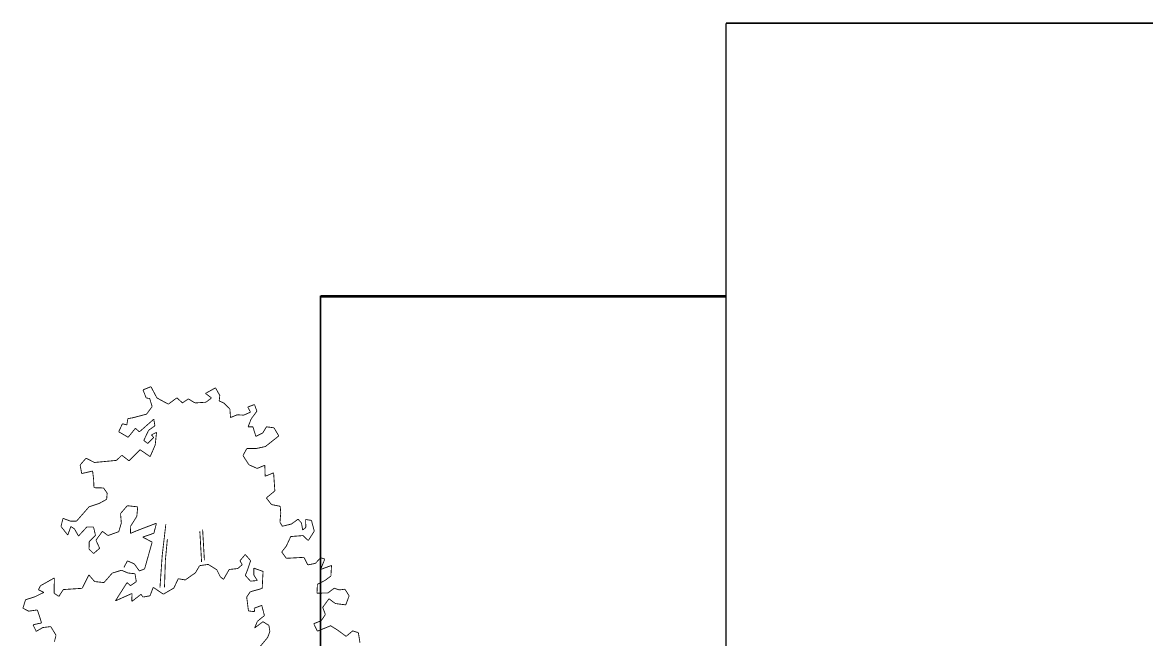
# Model space of a CAD drawing. Extents: x -27.1 to 14.4, y -13.6 to 27.5.
# Drawn here: x -24.34 to -17.68, y 2.55 to 6.2 of the extents above; entities that cross this region are included whole.
import ezdxf

# ---------------------------------------------------------------- set-up
doc = ezdxf.new("R2010")
doc.units = 0
doc.header["$MEASUREMENT"] = 0
doc.layers.add('CUBIERTAS', color=7, linetype='Continuous', lineweight=0, plot=False)

msp = doc.modelspace()

# ---------------------------------------------------------------- linework, layer by layer
at = {"color": 0, "linetype": 'Continuous', "const_width": 0.005}
for points in [[(-23.576, 4.0454), (-23.6229, 4.0266)], [(-23.6229, 4.0266), (-23.604, 3.9787)], [(-23.5404, 3.9787), (-23.576, 4.0454)], [(-23.1939, 4.0386), (-23.2528, 4.0056)], [(-23.2528, 4.0056), (-23.2175, 3.9787)], [(-23.1683, 3.9936), (-23.1939, 4.0386)], [(-23.1719, 3.9607), (-23.1683, 3.9936)], [(-23.604, 3.9787), (-23.5832, 3.9752)], [(-23.5687, 3.9277), (-23.6017, 3.8828)], [(-23.5832, 3.9752), (-23.5687, 3.9277)], [(-23.4728, 3.942), (-23.5404, 3.9787)], [(-23.4222, 3.9793), (-23.4728, 3.942)], [(-23.3893, 3.9493), (-23.4222, 3.9793)], [(-23.354, 3.9731), (-23.3893, 3.9493)], [(-23.3153, 3.9491), (-23.354, 3.9731)], [(-23.25, 3.9535), (-23.3153, 3.9491)], [(-23.2175, 3.9787), (-23.25, 3.9535)], [(-23.1444, 3.9487), (-23.1719, 3.9607)], [(-23.1085, 3.9135), (-23.1444, 3.9487)], [(-22.963, 3.9397), (-23.003, 3.9247)], [(-23.003, 3.9247), (-22.9865, 3.8947)], [(-22.9487, 3.9004), (-22.963, 3.9397)], [(-23.6809, 3.8618), (-23.7126, 3.8559)], [(-23.6017, 3.8828), (-23.6809, 3.8618)], [(-23.105, 3.8627), (-23.1085, 3.9135)], [(-23.0651, 3.879), (-23.105, 3.8627)], [(-23.0266, 3.8768), (-23.0651, 3.879)], [(-22.9865, 3.8947), (-23.0266, 3.8768)], [(-22.9828, 3.8542), (-22.9487, 3.9004)], [(-23.7444, 3.8261), (-23.7668, 3.7784)], [(-23.7186, 3.8186), (-23.7444, 3.8261)], [(-23.7126, 3.8559), (-23.7186, 3.8186)], [(-23.7108, 3.7458), (-23.6677, 3.7989)], [(-23.6677, 3.7989), (-23.6441, 3.7779)], [(-23.6441, 3.7779), (-23.5592, 3.8528)], [(-23.5522, 3.8138), (-23.5899, 3.7869)], [(-23.5592, 3.8528), (-23.5522, 3.8138)], [(-23.0007, 3.8078), (-22.9828, 3.8542)], [(-22.9724, 3.8078), (-23.0007, 3.8078)], [(-22.9548, 3.751), (-22.9724, 3.8078)], [(-22.8923, 3.8078), (-22.9135, 3.7719)], [(-22.8475, 3.8018), (-22.8923, 3.8078)], [(-22.8192, 3.7539), (-22.8475, 3.8018)], [(-23.7668, 3.7784), (-23.7108, 3.7458)], [(-23.5899, 3.7869), (-23.6182, 3.7269)], [(-23.6182, 3.7269), (-23.5946, 3.7089)], [(-23.5946, 3.7089), (-23.5592, 3.7449)], [(-23.5734, 3.7599), (-23.5427, 3.7749)], [(-23.5592, 3.7449), (-23.5734, 3.7599)], [(-23.5427, 3.7749), (-23.5507, 3.7002)], [(-22.9135, 3.7719), (-22.9548, 3.751)], [(-22.8979, 3.6911), (-22.8192, 3.7539)], [(-23.64, 3.672), (-23.7059, 3.6064)], [(-23.5804, 3.631), (-23.64, 3.672)], [(-23.5507, 3.7002), (-23.5804, 3.631)], [(-23.0313, 3.6376), (-23.0084, 3.6787)], [(-23.0084, 3.6787), (-22.9514, 3.6793)], [(-22.9514, 3.6793), (-22.8979, 3.6911)], [(-23.9598, 3.6219), (-23.9951, 3.5817)], [(-23.9104, 3.5964), (-23.9598, 3.6219)], [(-23.78, 3.6088), (-23.9104, 3.5964)], [(-23.7482, 3.6394), (-23.78, 3.6088)], [(-23.7059, 3.6064), (-23.7482, 3.6394)], [(-22.996, 3.5831), (-23.0313, 3.6376)], [(-23.9951, 3.5817), (-23.9858, 3.5309)], [(-23.9858, 3.5309), (-23.9211, 3.5456)], [(-23.9211, 3.5456), (-23.9153, 3.4963)], [(-22.9474, 3.5612), (-22.996, 3.5831)], [(-22.9017, 3.5801), (-22.9474, 3.5612)], [(-22.8999, 3.5148), (-22.9017, 3.5801)], [(-22.8498, 3.5351), (-22.8999, 3.5148)], [(-22.8424, 3.428), (-22.8498, 3.5351)], [(-23.9153, 3.4963), (-23.913, 3.447)], [(-23.913, 3.447), (-23.8566, 3.4454)], [(-23.8566, 3.4454), (-23.835, 3.4153)], [(-23.835, 3.4153), (-23.8379, 3.3781)], [(-22.893, 3.3863), (-22.8424, 3.428)], [(-23.9426, 3.3335), (-24.0167, 3.2485)], [(-23.8814, 3.3543), (-23.9426, 3.3335)], [(-23.8379, 3.3781), (-23.8814, 3.3543)], [(-23.7558, 3.2942), (-23.7157, 3.3404)], [(-23.7157, 3.3404), (-23.6541, 3.3336)], [(-23.6541, 3.3336), (-23.6594, 3.2775)], [(-22.8625, 3.3473), (-22.893, 3.3863)], [(-22.8108, 3.3368), (-22.8625, 3.3473)], [(-22.8074, 3.2979), (-22.8108, 3.3368)], [(-24.0966, 3.2654), (-24.1084, 3.2175)], [(-24.0508, 3.2486), (-24.0966, 3.2654)], [(-23.7512, 3.2374), (-23.7558, 3.2942)], [(-23.6594, 3.2775), (-23.6959, 3.2193)], [(-22.8122, 3.2426), (-22.8074, 3.2979)], [(-22.7052, 3.2603), (-22.744, 3.232)], [(-22.6849, 3.2385), (-22.7052, 3.2603)], [(-22.6259, 3.2535), (-22.6605, 3.2587)], [(-22.6605, 3.2587), (-22.6589, 3.2115)], [(-24.1084, 3.2175), (-24.0683, 3.1665)], [(-24.0683, 3.1665), (-24.0497, 3.2172)], [(-24.0167, 3.2485), (-24.0508, 3.2486)], [(-24.0497, 3.2172), (-24.0282, 3.2025)], [(-24.0282, 3.2025), (-24.0047, 3.1606)], [(-24.0047, 3.1606), (-23.9557, 3.214)], [(-23.9557, 3.214), (-23.9157, 3.2139)], [(-23.9157, 3.2139), (-23.904, 3.1646)], [(-23.7665, 3.1866), (-23.7512, 3.2374)], [(-23.6959, 3.2193), (-23.6972, 3.176)], [(-23.6631, 3.1909), (-23.5431, 3.2369)], [(-23.5431, 3.2369), (-23.5585, 3.1772)], [(-23.5092, 3.0457), (-23.4877, 3.2304)], [(-23.2595, 3.017), (-23.2699, 3.1994)], [(-22.7981, 3.2187), (-22.8122, 3.2426)], [(-22.744, 3.232), (-22.7981, 3.2187)], [(-22.6778, 3.1965), (-22.6849, 3.2385)], [(-22.6589, 3.2115), (-22.6778, 3.1965)], [(-22.6089, 3.1898), (-22.6259, 3.2535)], [(-23.941, 3.1276), (-23.9424, 3.0832)], [(-23.904, 3.1646), (-23.941, 3.1276)], [(-23.9017, 3.1362), (-23.8629, 3.1884)], [(-23.8795, 3.0883), (-23.9017, 3.1362)], [(-23.8629, 3.1884), (-23.8303, 3.1635)], [(-23.8303, 3.1635), (-23.7665, 3.1866)], [(-23.6972, 3.176), (-23.6631, 3.1909)], [(-23.5585, 3.1772), (-23.6252, 3.1546)], [(-23.6252, 3.1546), (-23.5687, 3.1246)], [(-23.4903, 3.0184), (-23.4785, 3.143)], [(-23.2761, 3.0064), (-23.2865, 3.1888)], [(-22.7748, 3.1006), (-22.7485, 3.1576)], [(-22.7485, 3.1576), (-22.6754, 3.1635)], [(-22.6754, 3.1635), (-22.6448, 3.1336)], [(-22.6448, 3.1336), (-22.6089, 3.1898)], [(-23.9424, 3.0832), (-23.9154, 3.057)], [(-23.9154, 3.057), (-23.8795, 3.0883)], [(-23.5687, 3.1246), (-23.6134, 2.9658)], [(-22.8018, 3.0663), (-22.7748, 3.1006)], [(-22.7744, 3.0287), (-22.8018, 3.0663)], [(-23.7148, 3.0137), (-23.736, 2.9748)], [(-23.6747, 2.9957), (-23.7148, 3.0137)], [(-23.6441, 2.9538), (-23.6747, 2.9957)], [(-23.5226, 2.8542), (-23.5092, 3.0457)], [(-23.4957, 2.8576), (-23.4903, 3.0184)], [(-23.2368, 2.9926), (-23.2879, 2.9853)], [(-23.1863, 2.9611), (-23.2368, 2.9926)], [(-23.0173, 3.0512), (-23.0489, 3.0144)], [(-23.0489, 3.0144), (-23.0358, 2.9909)], [(-22.9857, 3.0144), (-23.0173, 3.0512)], [(-23.0015, 2.9675), (-22.9857, 3.0144)], [(-22.6703, 3.0346), (-22.7744, 3.0287)], [(-22.6471, 2.9897), (-22.6703, 3.0346)], [(-22.6024, 2.9987), (-22.6471, 2.9897)], [(-22.5716, 3.0328), (-22.6024, 2.9987)], [(-22.5717, 2.9628), (-22.5469, 3.0238)], [(-22.5469, 3.0238), (-22.5716, 3.0328)], [(-23.9432, 2.9301), (-23.9833, 2.851)], [(-23.9092, 2.8911), (-23.9432, 2.9301)], [(-23.8049, 2.9413), (-23.8539, 2.885)], [(-23.7504, 2.958), (-23.8049, 2.9413)], [(-23.7105, 2.9414), (-23.7504, 2.958)], [(-23.6703, 2.9374), (-23.7105, 2.9414)], [(-23.6624, 2.8905), (-23.6703, 2.9374)], [(-23.6134, 2.9658), (-23.6441, 2.9538)], [(-23.3121, 2.9435), (-23.3728, 2.9005)], [(-23.2879, 2.9853), (-23.3121, 2.9435)], [(-23.1652, 2.9192), (-23.1863, 2.9611)], [(-23.1128, 2.9624), (-23.1463, 2.9039)], [(-23.0617, 2.9683), (-23.1128, 2.9624)], [(-23.0358, 2.9909), (-23.0617, 2.9683)], [(-23.0173, 2.9273), (-23.0015, 2.9675)], [(-22.9866, 2.8934), (-23.0173, 2.9273)], [(-22.912, 2.9508), (-22.9673, 2.9708)], [(-22.9673, 2.9708), (-22.9673, 2.9307)], [(-22.9673, 2.9307), (-22.9462, 2.8972)], [(-22.9146, 2.9072), (-22.912, 2.9508)], [(-22.5387, 2.9748), (-22.5717, 2.9628)], [(-22.507, 2.9864), (-22.5387, 2.9748)], [(-22.5106, 2.9236), (-22.507, 2.9864)], [(-24.2294, 2.8665), (-24.2418, 2.8426)], [(-24.1477, 2.9126), (-24.2294, 2.8665)], [(-24.149, 2.8215), (-24.1477, 2.9126)], [(-23.8539, 2.885), (-23.9092, 2.8911)], [(-23.7861, 2.7767), (-23.7176, 2.8847)], [(-23.7176, 2.8847), (-23.6966, 2.8671)], [(-23.6966, 2.8671), (-23.6624, 2.8905)], [(-23.4144, 2.9079), (-23.4403, 2.8526)], [(-23.3728, 2.9005), (-23.4144, 2.9079)], [(-23.1463, 2.9039), (-23.1652, 2.9192)], [(-22.9462, 2.8972), (-22.9866, 2.8934)], [(-22.9173, 2.8503), (-22.9146, 2.9072)], [(-22.593, 2.8222), (-22.5906, 2.8745)], [(-22.5906, 2.8745), (-22.5447, 2.8983)], [(-22.5447, 2.8983), (-22.5106, 2.9236)], [(-24.263, 2.8008), (-24.318, 2.7834)], [(-24.21, 2.8269), (-24.263, 2.8008)], [(-24.2418, 2.8426), (-24.21, 2.8269)], [(-24.1208, 2.8035), (-24.149, 2.8215)], [(-24.0942, 2.8436), (-24.1208, 2.8035)], [(-23.9833, 2.851), (-24.0942, 2.8436)], [(-23.6883, 2.8204), (-23.7861, 2.7767)], [(-23.6887, 2.7733), (-23.6883, 2.8204)], [(-23.6354, 2.815), (-23.6887, 2.7733)], [(-23.6214, 2.7993), (-23.6354, 2.815)], [(-23.5814, 2.8067), (-23.6214, 2.7993)], [(-23.5623, 2.857), (-23.5814, 2.8067)], [(-23.5026, 2.8162), (-23.5623, 2.857)], [(-23.4403, 2.8526), (-23.5026, 2.8162)], [(-23.0091, 2.7993), (-22.9879, 2.8306)], [(-22.9986, 2.7171), (-23.0091, 2.7993)], [(-22.9879, 2.8306), (-22.9173, 2.8503)], [(-22.5284, 2.8235), (-22.593, 2.8222)], [(-22.4907, 2.8518), (-22.5284, 2.8235)], [(-22.4614, 2.8413), (-22.4907, 2.8518)], [(-22.428, 2.8459), (-22.4614, 2.8413)], [(-22.4027, 2.8068), (-22.428, 2.8459)], [(-22.4227, 2.753), (-22.4027, 2.8068)], [(-24.318, 2.7834), (-24.3338, 2.7332)], [(-24.3338, 2.7332), (-24.2996, 2.7157)], [(-22.9199, 2.7499), (-22.9647, 2.7332)], [(-22.9647, 2.7332), (-22.9616, 2.7125)], [(-22.9041, 2.6896), (-22.9199, 2.7499)], [(-22.5591, 2.7384), (-22.5222, 2.789)], [(-22.5434, 2.6961), (-22.5591, 2.7384)], [(-22.5222, 2.789), (-22.4838, 2.7607)], [(-22.4838, 2.7607), (-22.4227, 2.753)], [(-24.2996, 2.7157), (-24.2479, 2.7231)], [(-24.2479, 2.7231), (-24.2232, 2.6461)], [(-22.9616, 2.7125), (-22.9986, 2.7171)], [(-22.9458, 2.6557), (-22.9041, 2.6896)], [(-22.6121, 2.6414), (-22.5674, 2.6593)], [(-22.5674, 2.6593), (-22.5434, 2.6961)], [(-24.2232, 2.6461), (-24.2739, 2.635)], [(-24.2739, 2.635), (-24.2548, 2.5959)], [(-24.2548, 2.5959), (-24.2163, 2.6184)], [(-24.2163, 2.6184), (-24.1693, 2.6243)], [(-24.1693, 2.6243), (-24.1376, 2.5734)], [(-22.962, 2.616), (-22.9458, 2.6557)], [(-22.9129, 2.6534), (-22.962, 2.616)], [(-22.8777, 2.6316), (-22.9129, 2.6534)], [(-22.8849, 2.5599), (-22.8719, 2.5957)], [(-22.8719, 2.5957), (-22.8777, 2.6316)], [(-22.5906, 2.5972), (-22.6121, 2.6414)], [(-22.5122, 2.6292), (-22.5906, 2.5972)], [(-22.4711, 2.6037), (-22.5122, 2.6292)], [(-22.4206, 2.5663), (-22.4711, 2.6037)], [(-22.3818, 2.599), (-22.4206, 2.5663)], [(-22.3483, 2.5885), (-22.3818, 2.599)], [(-24.1376, 2.5734), (-24.1471, 2.5353)], [(-22.9331, 2.5022), (-22.8849, 2.5599)], [(-22.3384, 2.5282), (-22.3483, 2.5885)]]:
    msp.add_lwpolyline(points, dxfattribs=at)
at = {"layer": 'CUBIERTAS', "color": 220, "linetype": 'Continuous', "const_width": 0.009}
for points in [[(-15.0659, 6.1985), (-20.1719, 6.1985)], [(-20.1719, 6.1985), (-20.1719, 1.6022)], [(-22.5718, 4.5838), (-20.1719, 4.5838)], [(-22.5718, 4.5778), (-22.5718, 4.5838)], [(-20.1719, 4.5778), (-22.5718, 4.5778)], [(-22.5718, 4.5778), (-22.5718, 1.8927)]]:
    msp.add_lwpolyline(points, dxfattribs=at)

doc.saveas('drawing.dxf')
